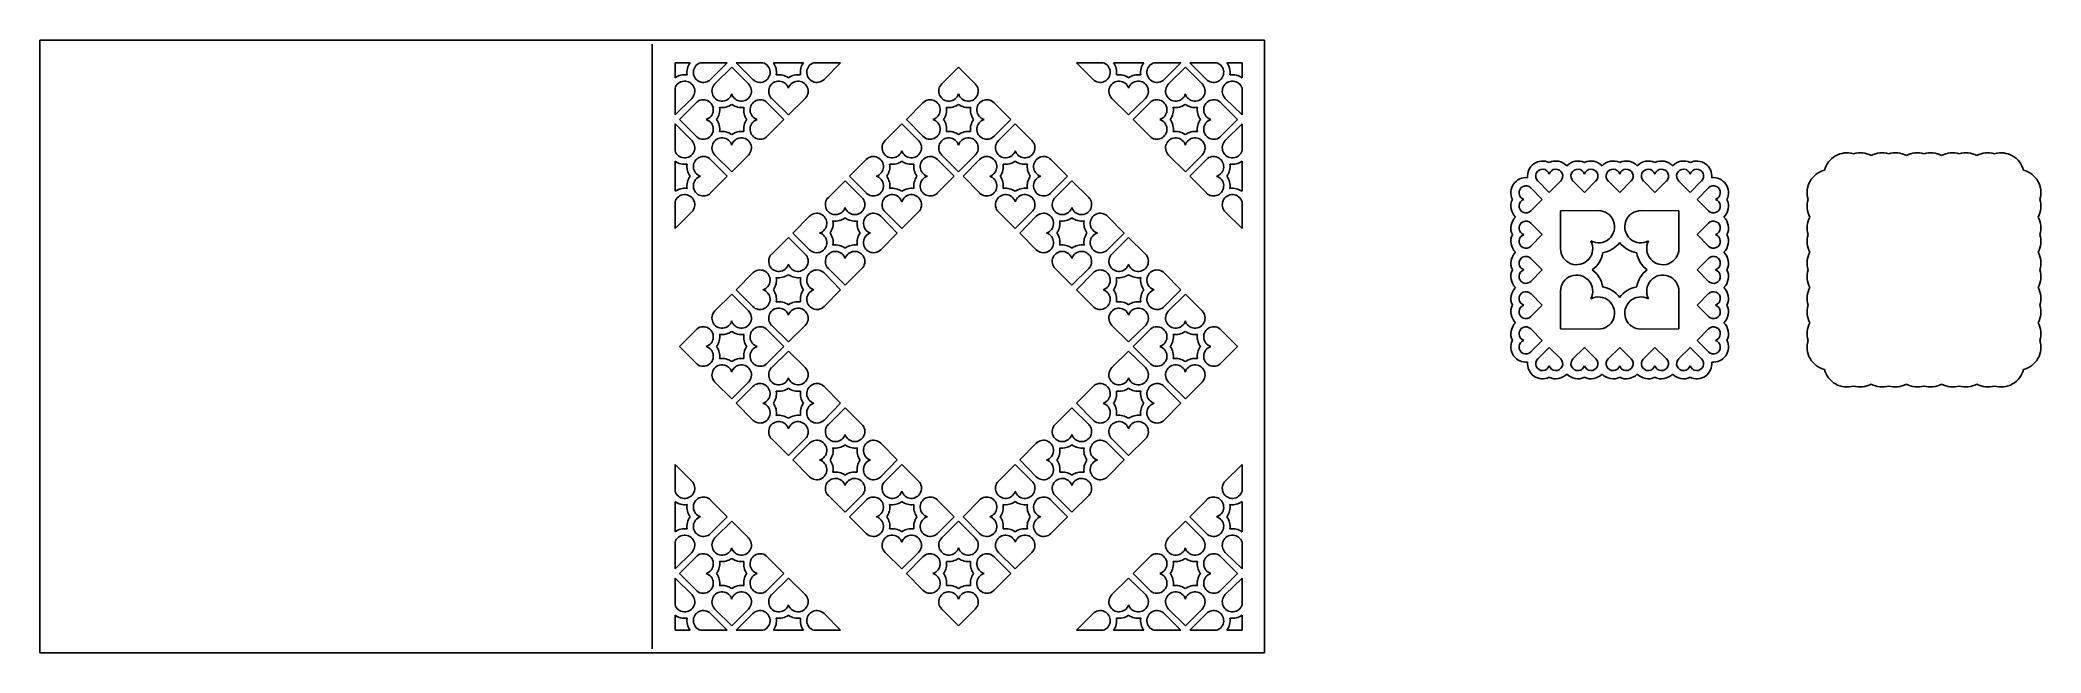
# Model space of a CAD drawing. Extents: x -224 to 242, y -92 to 50.
import ezdxf

# ---------------------------------------------------------------- set-up
doc = ezdxf.new("R2010")
doc.units = 0
doc.layers.get('0').update_dxf_attribs({"linetype": 'CONTINUOUS'})

msp = doc.modelspace()

# ---------------------------------------------------------------- linework, layer by layer
for p, q in [((-223.82, 50.25), (-223.82, -92.34)), ((-223.82, 50.25), (-81.23, 50.25)), ((-81.23, 50.25), (61.36, 50.25)), ((-81.23, -91.39), (-81.23, 49.3)), ((61.36, 50.25), (61.36, -92.34)), ((-75.95, 44.97), (-72.44, 44.97)), ((-75.95, 41.47), (-75.95, 44.97)), ((-70, 44.97), (-63.8, 44.97)), ((-63.8, 44.97), (-67.66, 41.08)), ((-62.75, 43.92), (-66.64, 40.06)), ((-62.75, 43.92), (-58.85, 40.06)), ((-61.69, 44.97), (-57.83, 41.08)), ((-61.69, 44.97), (-55.49, 44.97)), ((-53.05, 44.97), (-46.04, 44.97)), ((-43.6, 44.97), (-37.39, 44.97)), ((-37.39, 44.97), (-41.25, 41.08)), ((-9.93, 43.92), (-13.83, 40.06)), ((-9.93, 43.92), (-6.03, 40.06)), ((17.53, 44.97), (21.39, 41.08)), ((17.53, 44.97), (23.73, 44.97)), ((26.17, 44.97), (33.19, 44.97)), ((35.63, 44.97), (41.83, 44.97)), ((41.83, 44.97), (37.97, 41.08)), ((42.89, 43.92), (38.99, 40.06)), ((42.89, 43.92), (46.78, 40.06)), ((43.94, 44.97), (47.8, 41.08)), ((43.94, 44.97), (50.14, 44.97)), ((52.58, 44.97), (56.09, 44.97)), ((56.09, 44.97), (56.09, 41.47)), ((-75.95, 32.82), (-75.95, 39.03)), ((56.09, 39.03), (56.09, 32.82)), ((-75.95, 32.82), (-72.05, 36.68)), ((-74.9, 31.77), (-71.04, 35.67)), ((-50.59, 31.77), (-54.46, 35.67)), ((-49.54, 32.82), (-53.44, 36.68)), ((-49.54, 32.82), (-45.64, 36.68)), ((-22.08, 31.77), (-18.22, 35.67)), ((2.22, 31.77), (-1.64, 35.67)), ((29.68, 32.82), (25.78, 36.68)), ((29.68, 32.82), (33.58, 36.68)), ((30.73, 31.77), (34.6, 35.67)), ((55.04, 31.77), (51.17, 35.67)), ((56.09, 32.82), (52.19, 36.68)), ((-75.95, 30.72), (-72.05, 26.86)), ((-75.95, 24.51), (-75.95, 30.72)), ((-74.9, 31.77), (-71.04, 27.87)), ((-50.59, 31.77), (-54.46, 27.87)), ((-23.13, 30.72), (-27.03, 26.86)), ((-23.13, 30.72), (-19.24, 26.86)), ((-22.08, 31.77), (-18.22, 27.87)), ((2.22, 31.77), (-1.64, 27.87)), ((3.27, 30.72), (-0.62, 26.86)), ((3.27, 30.72), (7.17, 26.86)), ((30.73, 31.77), (34.6, 27.87)), ((55.04, 31.77), (51.17, 27.87)), ((56.09, 30.72), (52.19, 26.86)), ((56.09, 30.72), (56.09, 24.51)), ((-62.75, 19.62), (-66.64, 23.48)), ((-62.75, 19.62), (-58.85, 23.48)), ((-9.93, 19.62), (-13.83, 23.48)), ((-9.93, 19.62), (-6.03, 23.48)), ((42.89, 19.62), (38.99, 23.48)), ((42.89, 19.62), (46.78, 23.48)), ((-75.95, 15.06), (-75.95, 22.07)), ((-63.8, 18.57), (-67.66, 22.46)), ((-35.29, 18.57), (-31.42, 22.46)), ((-10.98, 18.57), (-14.85, 22.46)), ((-8.88, 18.57), (-5.02, 22.46)), ((15.43, 18.57), (11.56, 22.46)), ((43.94, 18.57), (47.8, 22.46)), ((56.09, 22.07), (56.09, 15.06)), ((-67.66, 14.67), (-63.8, 18.57)), ((-36.34, 17.51), (-40.24, 13.65)), ((-36.34, 17.51), (-32.44, 13.65)), ((-35.29, 18.57), (-31.42, 14.67)), ((-10.98, 18.57), (-14.85, 14.67)), ((-8.88, 18.57), (-5.02, 14.67)), ((15.43, 18.57), (11.56, 14.67)), ((16.48, 17.51), (12.58, 13.65)), ((16.48, 17.51), (20.38, 13.65)), ((43.94, 18.57), (47.8, 14.67)), ((126, 13.18), (123.35, 15.86)), ((127.62, 14.81), (124.95, 17.46)), ((127.62, 14.81), (130.3, 17.46)), ((135.83, 14.81), (133.15, 17.46)), ((135.83, 14.81), (138.5, 17.46)), ((144.03, 14.81), (141.36, 17.46)), ((144.03, 14.81), (146.71, 17.46)), ((152.24, 14.81), (149.56, 17.46)), ((152.24, 14.81), (154.91, 17.46)), ((160.44, 14.81), (157.76, 17.46)), ((160.44, 14.81), (163.11, 17.46)), ((162.07, 13.18), (164.72, 15.86)), ((-75.95, 6.41), (-75.95, 12.62)), ((-75.95, 6.41), (-72.05, 10.28)), ((-23.13, 6.41), (-27.03, 10.28)), ((-23.13, 6.41), (-19.24, 10.28)), ((3.27, 6.41), (-0.62, 10.28)), ((3.27, 6.41), (7.17, 10.28)), ((56.09, 6.41), (52.19, 10.28)), ((56.09, 12.62), (56.09, 6.41)), ((126, 13.18), (123.35, 10.51)), ((130.28, 10.53), (130.24, 1.74)), ((130.28, 10.53), (139.06, 10.57)), ((157.78, 10.53), (149, 10.57)), ((157.78, 10.53), (157.82, 1.74)), ((162.07, 13.18), (164.72, 10.51)), ((-48.49, 5.36), (-44.63, 9.26)), ((-48.49, 5.36), (-44.63, 1.46)), ((-24.19, 5.36), (-28.05, 9.26)), ((-24.19, 5.36), (-28.05, 1.46)), ((4.33, 5.36), (8.19, 9.26)), ((4.33, 5.36), (8.19, 1.46)), ((28.63, 5.36), (24.77, 9.26)), ((28.63, 5.36), (24.77, 1.46)), ((126, 4.98), (123.35, 7.66)), ((126, 4.98), (123.35, 2.31)), ((162.07, 4.98), (164.72, 7.66)), ((162.07, 4.98), (164.72, 2.31)), ((-49.54, 4.31), (-53.44, 0.45)), ((-49.54, 4.31), (-45.64, 0.45)), ((29.68, 4.31), (25.78, 0.45)), ((29.68, 4.31), (33.58, 0.45)), ((-61.69, -7.84), (-57.83, -3.94)), ((-37.39, -7.84), (-41.25, -3.94)), ((-36.34, -6.79), (-40.24, -2.93)), ((-36.34, -6.79), (-32.44, -2.93)), ((16.48, -6.79), (12.58, -2.93)), ((16.48, -6.79), (20.38, -2.93)), ((17.53, -7.84), (21.39, -3.94)), ((41.83, -7.84), (37.97, -3.94)), ((126, -3.22), (123.35, -0.55)), ((126, -3.22), (123.35, -5.9)), ((162.07, -3.22), (164.72, -0.55)), ((162.07, -3.22), (164.72, -5.9)), ((-62.75, -8.89), (-66.64, -12.76)), ((-62.75, -8.89), (-58.85, -12.76)), ((-61.69, -7.84), (-57.83, -11.74)), ((-37.39, -7.84), (-41.25, -11.74)), ((17.53, -7.84), (21.39, -11.74)), ((41.83, -7.84), (37.97, -11.74)), ((42.89, -8.89), (38.99, -12.76)), ((42.89, -8.89), (46.78, -12.76)), ((126, -11.43), (123.35, -8.75)), ((130.28, -16.97), (130.24, -8.19)), ((157.78, -16.97), (157.82, -8.19)), ((162.07, -11.43), (164.72, -8.75)), ((126, -11.43), (123.35, -14.1)), ((162.07, -11.43), (164.72, -14.1)), ((-74.9, -21.05), (-71.04, -17.15)), ((-50.59, -21.05), (-54.46, -17.15)), ((-49.54, -19.99), (-53.44, -16.13)), ((-49.54, -19.99), (-45.64, -16.13)), ((29.68, -19.99), (25.78, -16.13)), ((29.68, -19.99), (33.58, -16.13)), ((30.73, -21.05), (34.6, -17.15)), ((55.04, -21.05), (51.17, -17.15)), ((126, -19.63), (123.35, -16.96)), ((130.28, -16.97), (139.06, -17.01)), ((157.78, -16.97), (149, -17.01)), ((162.07, -19.63), (164.72, -16.96)), ((-74.9, -21.05), (-71.04, -24.94)), ((-50.59, -21.05), (-54.46, -24.94)), ((-49.54, -22.1), (-53.44, -25.96)), ((-49.54, -22.1), (-45.64, -25.96)), ((29.68, -22.1), (25.78, -25.96)), ((29.68, -22.1), (33.58, -25.96)), ((30.73, -21.05), (34.6, -24.94)), ((55.04, -21.05), (51.17, -24.94)), ((126, -19.63), (123.35, -22.31)), ((127.62, -21.26), (124.95, -23.91)), ((127.62, -21.26), (130.3, -23.91)), ((135.83, -21.26), (133.15, -23.91)), ((135.83, -21.26), (138.5, -23.91)), ((144.03, -21.26), (141.36, -23.91)), ((144.03, -21.26), (146.71, -23.91)), ((152.24, -21.26), (149.56, -23.91)), ((152.24, -21.26), (154.91, -23.91)), ((160.44, -21.26), (157.76, -23.91)), ((160.44, -21.26), (163.11, -23.91)), ((162.07, -19.63), (164.72, -22.31)), ((-62.75, -33.2), (-66.64, -29.33)), ((-62.75, -33.2), (-58.85, -29.33)), ((-61.69, -34.25), (-57.83, -30.35)), ((-37.39, -34.25), (-41.25, -30.35)), ((17.53, -34.25), (21.39, -30.35)), ((41.83, -34.25), (37.97, -30.35)), ((42.89, -33.2), (38.99, -29.33)), ((42.89, -33.2), (46.78, -29.33)), ((-61.69, -34.25), (-57.83, -38.15)), ((-37.39, -34.25), (-41.25, -38.15)), ((-36.34, -35.3), (-40.24, -39.16)), ((-36.34, -35.3), (-32.44, -39.16)), ((16.48, -35.3), (12.58, -39.16)), ((16.48, -35.3), (20.38, -39.16)), ((17.53, -34.25), (21.39, -38.15)), ((41.83, -34.25), (37.97, -38.15)), ((-49.54, -46.4), (-53.44, -42.54)), ((-49.54, -46.4), (-45.64, -42.54)), ((-48.49, -47.45), (-44.63, -43.55)), ((-24.19, -47.45), (-28.05, -43.55)), ((4.33, -47.45), (8.19, -43.55)), ((28.63, -47.45), (24.77, -43.55)), ((29.68, -46.4), (25.78, -42.54)), ((29.68, -46.4), (33.58, -42.54)), ((-75.95, -48.51), (-72.05, -52.37)), ((-75.95, -54.71), (-75.95, -48.51)), ((-48.49, -47.45), (-44.63, -51.35)), ((-24.19, -47.45), (-28.05, -51.35)), ((-23.13, -48.51), (-27.03, -52.37)), ((-23.13, -48.51), (-19.24, -52.37)), ((3.27, -48.51), (-0.62, -52.37)), ((3.27, -48.51), (7.17, -52.37)), ((4.33, -47.45), (8.19, -51.35)), ((28.63, -47.45), (24.77, -51.35)), ((56.09, -48.51), (52.19, -52.37)), ((56.09, -48.51), (56.09, -54.71)), ((-36.34, -59.6), (-40.24, -55.74)), ((-36.34, -59.6), (-32.44, -55.74)), ((16.48, -59.6), (12.58, -55.74)), ((16.48, -59.6), (20.38, -55.74)), ((-75.95, -57.15), (-75.95, -64.16)), ((-63.8, -60.66), (-67.66, -56.76)), ((-35.29, -60.66), (-31.42, -56.76)), ((-10.98, -60.66), (-14.85, -56.76)), ((-8.88, -60.66), (-5.02, -56.76)), ((15.43, -60.66), (11.56, -56.76)), ((43.94, -60.66), (47.8, -56.76)), ((56.09, -57.15), (56.09, -64.16)), ((-63.8, -60.66), (-67.66, -64.56)), ((-62.75, -61.71), (-66.64, -65.57)), ((-62.75, -61.71), (-58.85, -65.57)), ((-35.29, -60.66), (-31.42, -64.56)), ((-10.98, -60.66), (-14.85, -64.56)), ((-9.93, -61.71), (-13.83, -65.57)), ((-9.93, -61.71), (-6.03, -65.57)), ((-8.88, -60.66), (-5.02, -64.56)), ((15.43, -60.66), (11.56, -64.56)), ((42.89, -61.71), (38.99, -65.57)), ((42.89, -61.71), (46.78, -65.57)), ((43.94, -60.66), (47.8, -64.56)), ((-75.95, -72.81), (-75.95, -66.6)), ((-75.95, -72.81), (-72.05, -68.95)), ((-23.13, -72.81), (-27.03, -68.95)), ((-23.13, -72.81), (-19.24, -68.95)), ((3.27, -72.81), (-0.62, -68.95)), ((3.27, -72.81), (7.17, -68.95)), ((56.09, -72.81), (52.19, -68.95)), ((56.09, -66.6), (56.09, -72.81)), ((-74.9, -73.86), (-71.04, -69.96)), ((-74.9, -73.86), (-71.04, -77.76)), ((-50.59, -73.86), (-54.46, -69.96)), ((-50.59, -73.86), (-54.46, -77.76)), ((-22.08, -73.86), (-18.22, -69.96)), ((-22.08, -73.86), (-18.22, -77.76)), ((2.22, -73.86), (-1.64, -69.96)), ((2.22, -73.86), (-1.64, -77.76)), ((30.73, -73.86), (34.6, -69.96)), ((30.73, -73.86), (34.6, -77.76)), ((55.04, -73.86), (51.17, -69.96)), ((55.04, -73.86), (51.17, -77.76)), ((-75.95, -74.91), (-72.05, -78.78)), ((-75.95, -81.12), (-75.95, -74.91)), ((-49.54, -74.91), (-53.44, -78.78)), ((-49.54, -74.91), (-45.64, -78.78)), ((29.68, -74.91), (25.78, -78.78)), ((29.68, -74.91), (33.58, -78.78)), ((56.09, -74.91), (52.19, -78.78)), ((56.09, -74.91), (56.09, -81.12)), ((-75.95, -87.06), (-75.95, -83.56)), ((-63.8, -87.06), (-67.66, -83.17)), ((-62.75, -86.01), (-66.64, -82.15)), ((-62.75, -86.01), (-58.85, -82.15)), ((-61.69, -87.06), (-57.83, -83.17)), ((-37.39, -87.06), (-41.25, -83.17)), ((-9.93, -86.01), (-13.83, -82.15)), ((-9.93, -86.01), (-6.03, -82.15)), ((17.53, -87.06), (21.39, -83.17)), ((41.83, -87.06), (37.97, -83.17)), ((42.89, -86.01), (38.99, -82.15)), ((42.89, -86.01), (46.78, -82.15)), ((43.94, -87.06), (47.8, -83.17)), ((56.09, -83.56), (56.09, -87.06)), ((-72.44, -87.06), (-75.95, -87.06)), ((-63.8, -87.06), (-70, -87.06)), ((-55.49, -87.06), (-61.69, -87.06)), ((-46.04, -87.06), (-53.05, -87.06)), ((-37.39, -87.06), (-43.6, -87.06)), ((23.73, -87.06), (17.53, -87.06)), ((26.17, -87.06), (33.19, -87.06)), ((41.83, -87.06), (35.63, -87.06)), ((50.14, -87.06), (43.94, -87.06)), ((56.09, -87.06), (52.58, -87.06)), ((-223.82, -92.34), (-81.23, -92.34)), ((61.36, -92.34), (-81.23, -92.34))]:
    msp.add_line(p, q)
for centre, radius, start, end in [((-73.7, 38.35), 3.84, 81.3492, 125.8008), ((-69.33, 42.73), 3.84, 144.1992, 188.6508), ((-69.33, 42.73), 2.35, 106.7351, 315.2655), ((-56.16, 42.73), 2.35, 224.7345, 73.2649), ((-56.16, 42.73), 3.84, 351.3492, 35.8008), ((-51.79, 38.35), 3.84, 54.1992, 98.6508), ((-47.29, 38.35), 3.84, 81.3492, 125.8008), ((-42.92, 42.73), 3.84, 144.1992, 188.6508), ((-42.92, 42.73), 2.35, 106.7351, 315.2655), ((23.06, 42.73), 2.35, 224.7345, 73.2649), ((23.06, 42.73), 3.84, 351.3492, 35.8008), ((27.43, 38.35), 3.84, 54.1992, 98.6508), ((31.93, 38.35), 3.84, 81.3492, 125.8008), ((36.3, 42.73), 3.84, 144.1992, 188.6508), ((36.3, 42.73), 2.35, 106.7351, 315.2655), ((49.47, 42.73), 2.35, 224.7345, 73.2649), ((49.47, 42.73), 3.84, 351.3492, 35.8008), ((53.84, 38.35), 3.84, 54.1992, 98.6508), ((-73.7, 38.35), 2.35, 314.7345, 163.2649), ((-64.99, 38.39), 2.35, 134.7345, 343.2649), ((-60.5, 38.39), 2.35, 196.7351, 45.2655), ((-51.79, 38.35), 2.35, 16.7351, 225.2655), ((-47.29, 38.35), 2.35, 314.7345, 163.2649), ((-12.18, 38.39), 2.35, 134.7345, 343.2649), ((-7.68, 38.39), 2.35, 196.7351, 45.2655), ((27.43, 38.35), 2.35, 16.7351, 225.2655), ((31.93, 38.35), 2.35, 314.7345, 163.2649), ((40.64, 38.39), 2.35, 134.7345, 343.2649), ((45.13, 38.39), 2.35, 196.7351, 45.2655), ((53.84, 38.35), 2.35, 16.7351, 225.2655), ((-69.37, 34.02), 2.35, 286.7351, 135.2655), ((-69.37, 34.02), 3.84, 324.1992, 8.6508), ((-64.99, 38.39), 3.84, 261.3492, 305.8008), ((-60.5, 38.39), 3.84, 234.1992, 278.6508), ((-56.12, 34.02), 3.84, 171.3492, 215.8008), ((-56.12, 34.02), 2.35, 44.7345, 253.2649), ((-16.55, 34.02), 2.35, 286.7351, 135.2655), ((-16.55, 34.02), 3.84, 324.1992, 8.6508), ((-12.18, 38.39), 3.84, 261.3492, 305.8008), ((-7.68, 38.39), 3.84, 234.1992, 278.6508), ((-3.31, 34.02), 3.84, 171.3492, 215.8008), ((-3.31, 34.02), 2.35, 44.7345, 253.2649), ((36.26, 34.02), 2.35, 286.7351, 135.2655), ((36.26, 34.02), 3.84, 324.1992, 8.6508), ((40.64, 38.39), 3.84, 261.3492, 305.8008), ((45.13, 38.39), 3.84, 234.1992, 278.6508), ((49.51, 34.02), 3.84, 171.3492, 215.8008), ((49.51, 34.02), 2.35, 44.7345, 253.2649), ((-69.37, 29.52), 2.35, 224.7345, 73.2649), ((-69.37, 29.52), 3.84, 351.3492, 35.8008), ((-64.99, 25.15), 3.84, 54.1992, 98.6508), ((-60.5, 25.15), 3.84, 81.3492, 125.8008), ((-56.12, 29.52), 3.84, 144.1992, 188.6508), ((-56.12, 29.52), 2.35, 106.7351, 315.2655), ((-16.55, 29.52), 2.35, 224.7345, 73.2649), ((-16.55, 29.52), 3.84, 351.3492, 35.8008), ((-12.18, 25.15), 3.84, 54.1992, 98.6508), ((-7.68, 25.15), 3.84, 81.3492, 125.8008), ((-3.31, 29.52), 3.84, 144.1992, 188.6508), ((-3.31, 29.52), 2.35, 106.7351, 315.2655), ((36.26, 29.52), 2.35, 224.7345, 73.2649), ((36.26, 29.52), 3.84, 351.3492, 35.8008), ((40.64, 25.15), 3.84, 54.1992, 98.6508), ((45.13, 25.15), 3.84, 81.3492, 125.8008), ((49.51, 29.52), 3.84, 144.1992, 188.6508), ((49.51, 29.52), 2.35, 106.7351, 315.2655), ((-73.7, 25.19), 2.35, 196.7351, 45.2655), ((-64.99, 25.15), 2.35, 16.7351, 225.2655), ((-60.5, 25.15), 2.35, 314.7345, 163.2649), ((-25.38, 25.19), 2.35, 134.7345, 343.2649), ((-20.89, 25.19), 2.35, 196.7351, 45.2655), ((-12.18, 25.15), 2.35, 16.7351, 225.2655), ((-7.68, 25.15), 2.35, 314.7345, 163.2649), ((1.03, 25.19), 2.35, 134.7345, 343.2649), ((5.52, 25.19), 2.35, 196.7351, 45.2655), ((40.64, 25.15), 2.35, 16.7351, 225.2655), ((45.13, 25.15), 2.35, 314.7345, 163.2649), ((53.84, 25.19), 2.35, 134.7345, 343.2649), ((196.95, 18.6), 5.41, 73.4507, 165.4435), ((200.03, 18.6), 5.41, 61.7657, 106.5493), ((205.15, 18.6), 5.41, 73.4507, 118.2343), ((208.23, 18.6), 5.41, 61.7657, 106.5493), ((213.35, 18.6), 5.41, 73.4507, 118.2343), ((216.44, 18.6), 5.41, 61.7657, 106.5493), ((221.56, 18.6), 5.41, 73.4507, 118.2343), ((224.64, 18.6), 5.41, 61.7657, 106.5493), ((229.76, 18.6), 5.41, 73.4507, 118.2343), ((232.85, 18.6), 5.41, 14.5565, 106.5493), ((-73.7, 25.19), 3.84, 234.1992, 278.6508), ((-69.33, 20.81), 3.84, 171.3492, 215.8008), ((-69.33, 20.81), 2.35, 44.7345, 253.2649), ((-29.76, 20.81), 2.35, 286.7351, 135.2655), ((-29.76, 20.81), 3.84, 324.1992, 8.6508), ((-25.38, 25.19), 3.84, 261.3492, 305.8008), ((-20.89, 25.19), 3.84, 234.1992, 278.6508), ((-16.51, 20.81), 3.84, 171.3492, 215.8008), ((-16.51, 20.81), 2.35, 44.7345, 253.2649), ((-3.35, 20.81), 2.35, 286.7351, 135.2655), ((-3.35, 20.81), 3.84, 324.1992, 8.6508), ((1.03, 25.19), 3.84, 261.3492, 305.8008), ((5.52, 25.19), 3.84, 234.1992, 278.6508), ((9.9, 20.81), 3.84, 171.3492, 215.8008), ((9.9, 20.81), 2.35, 44.7345, 253.2649), ((49.47, 20.81), 2.35, 286.7351, 135.2655), ((49.47, 20.81), 3.84, 324.1992, 8.6508), ((53.84, 25.19), 3.84, 261.3492, 305.8008), ((126.08, 18.6), 3.51, 63.9547, 186.3577), ((126.08, 18.6), 1.61, 16.7351, 225.2655), ((129.16, 18.6), 3.51, 43.1764, 116.0453), ((129.16, 18.6), 1.61, 314.7345, 163.2649), ((134.29, 18.6), 3.51, 63.9547, 136.8236), ((134.29, 18.6), 1.61, 16.7351, 225.2655), ((137.37, 18.6), 3.51, 43.1764, 116.0453), ((137.37, 18.6), 1.61, 314.7345, 163.2649), ((142.49, 18.6), 3.51, 63.9547, 136.8236), ((142.49, 18.6), 1.61, 16.7351, 225.2655), ((145.57, 18.6), 3.51, 43.1764, 116.0453), ((145.57, 18.6), 1.61, 314.7345, 163.2649), ((150.69, 18.6), 3.51, 63.9547, 136.8236), ((150.69, 18.6), 1.61, 16.7351, 225.2655), ((153.78, 18.6), 3.51, 43.1764, 116.0453), ((153.78, 18.6), 1.61, 314.7345, 163.2649), ((158.9, 18.6), 3.51, 63.9547, 136.8236), ((158.9, 18.6), 1.61, 16.7351, 225.2655), ((161.98, 18.6), 3.51, 353.6423, 116.0453), ((161.98, 18.6), 1.61, 314.7345, 163.2649), ((193.07, 14.73), 5.41, 104.5565, 196.5493), ((236.72, 14.73), 5.41, 343.4507, 75.4435), ((-73.7, 11.94), 3.84, 81.3492, 125.8008), ((-73.7, 11.94), 2.35, 314.7345, 163.2649), ((-69.33, 16.32), 3.84, 144.1992, 188.6508), ((-69.33, 16.32), 2.35, 106.7351, 315.2655), ((-29.76, 16.32), 2.35, 224.7345, 73.2649), ((-25.38, 11.94), 2.35, 16.7351, 225.2655), ((-29.76, 16.32), 3.84, 351.3492, 35.8008), ((-25.38, 11.94), 3.84, 54.1992, 98.6508), ((-20.89, 11.94), 3.84, 81.3492, 125.8008), ((-20.89, 11.94), 2.35, 314.7345, 163.2649), ((-16.51, 16.32), 3.84, 144.1992, 188.6508), ((-16.51, 16.32), 2.35, 106.7351, 315.2655), ((-3.35, 16.32), 2.35, 224.7345, 73.2649), ((1.03, 11.94), 2.35, 16.7351, 225.2655), ((-3.35, 16.32), 3.84, 351.3492, 35.8008), ((1.03, 11.94), 3.84, 54.1992, 98.6508), ((5.52, 11.94), 3.84, 81.3492, 125.8008), ((5.52, 11.94), 2.35, 314.7345, 163.2649), ((9.9, 16.32), 3.84, 144.1992, 188.6508), ((9.9, 16.32), 2.35, 106.7351, 315.2655), ((49.47, 16.32), 2.35, 224.7345, 73.2649), ((53.84, 11.94), 2.35, 16.7351, 225.2655), ((49.47, 16.32), 3.84, 351.3492, 35.8008), ((53.84, 11.94), 3.84, 54.1992, 98.6508), ((122.2, 14.73), 3.51, 83.6423, 206.0453), ((122.2, 14.73), 1.61, 44.7345, 253.2649), ((165.86, 14.73), 1.61, 286.7351, 135.2655), ((165.86, 14.73), 3.51, 333.9547, 96.3577), ((-42.96, 7.61), 2.35, 286.7351, 135.2655), ((-38.59, 11.98), 2.35, 134.7345, 343.2649), ((-34.09, 11.98), 2.35, 196.7351, 45.2655), ((-29.72, 7.61), 2.35, 44.7345, 253.2649), ((9.85, 7.61), 2.35, 286.7351, 135.2655), ((14.23, 11.98), 2.35, 134.7345, 343.2649), ((18.72, 11.98), 2.35, 196.7351, 45.2655), ((23.1, 7.61), 2.35, 44.7345, 253.2649), ((122.2, 11.64), 3.51, 153.9547, 226.8236), ((122.2, 11.64), 1.61, 106.7351, 315.2655), ((139.08, 6.81), 3.75, 241.7351, 90.2655), ((148.98, 6.81), 3.75, 89.7345, 298.2649), ((165.86, 11.64), 1.61, 224.7345, 73.2649), ((165.86, 11.64), 3.51, 313.1764, 26.0453), ((193.07, 11.64), 5.41, 163.4507, 208.2343), ((236.72, 11.64), 5.41, 331.7657, 16.5493), ((-42.96, 3.12), 2.35, 224.7345, 73.2649), ((-42.96, 7.61), 3.84, 324.1992, 8.6508), ((-42.96, 3.12), 3.84, 351.3492, 35.8008), ((-38.59, 11.98), 3.84, 261.3492, 305.8008), ((-34.09, 11.98), 3.84, 234.1992, 278.6508), ((-29.72, 7.61), 3.84, 171.3492, 215.8008), ((-29.72, 3.12), 3.84, 144.1992, 188.6508), ((-29.72, 3.12), 2.35, 106.7351, 315.2655), ((9.85, 3.12), 2.35, 224.7345, 73.2649), ((9.85, 7.61), 3.84, 324.1992, 8.6508), ((9.85, 3.12), 3.84, 351.3492, 35.8008), ((14.23, 11.98), 3.84, 261.3492, 305.8008), ((18.72, 11.98), 3.84, 234.1992, 278.6508), ((23.1, 7.61), 3.84, 171.3492, 215.8008), ((23.1, 3.12), 3.84, 144.1992, 188.6508), ((23.1, 3.12), 2.35, 106.7351, 315.2655), ((122.2, 6.52), 3.51, 133.1764, 206.0453), ((122.2, 3.44), 3.51, 153.9547, 226.8236), ((122.2, 6.52), 1.61, 44.7345, 253.2649), ((122.2, 3.44), 1.61, 106.7351, 315.2655), ((165.86, 6.52), 1.61, 286.7351, 135.2655), ((165.86, 3.44), 1.61, 224.7345, 73.2649), ((165.86, 6.52), 3.51, 333.9547, 46.8236), ((165.86, 3.44), 3.51, 313.1764, 26.0453), ((193.07, 6.52), 5.41, 151.7657, 196.5493), ((193.07, 3.44), 5.41, 163.4507, 208.2343), ((236.72, 6.52), 5.41, 343.4507, 28.2343), ((236.72, 3.44), 5.41, 331.7657, 16.5493), ((-51.79, -1.22), 2.35, 134.7345, 343.2649), ((-47.29, -1.22), 2.35, 196.7351, 45.2655), ((-38.59, -1.26), 2.35, 16.7351, 225.2655), ((-38.59, -1.26), 3.84, 54.1992, 98.6508), ((-34.09, -1.26), 3.84, 81.3492, 125.8008), ((-34.09, -1.26), 2.35, 314.7345, 163.2649), ((14.23, -1.26), 2.35, 16.7351, 225.2655), ((14.23, -1.26), 3.84, 54.1992, 98.6508), ((18.72, -1.26), 3.84, 81.3492, 125.8008), ((18.72, -1.26), 2.35, 314.7345, 163.2649), ((27.43, -1.22), 2.35, 134.7345, 343.2649), ((31.93, -1.22), 2.35, 196.7351, 45.2655), ((122.2, -1.68), 3.51, 133.1764, 206.0453), ((134, 1.73), 3.75, 179.7345, 28.2649), ((134, 1.73), 6.15, 306.3492, 350.8008), ((139.08, 6.81), 6.15, 279.1992, 323.6508), ((148.98, 6.81), 6.15, 216.3492, 260.8008), ((154.07, 1.73), 6.15, 189.1992, 233.6508), ((154.07, 1.73), 3.75, 151.7351, 0.2655), ((165.86, -1.68), 3.51, 333.9547, 46.8236), ((193.07, -1.68), 5.41, 151.7657, 196.5493), ((236.72, -1.68), 5.41, 343.4507, 28.2343), ((-56.16, -5.59), 2.35, 286.7351, 135.2655), ((-51.79, -1.22), 3.84, 261.3492, 305.8008), ((-47.29, -1.22), 3.84, 234.1992, 278.6508), ((-42.92, -5.59), 2.35, 44.7345, 253.2649), ((23.06, -5.59), 2.35, 286.7351, 135.2655), ((27.43, -1.22), 3.84, 261.3492, 305.8008), ((31.93, -1.22), 3.84, 234.1992, 278.6508), ((36.3, -5.59), 2.35, 44.7345, 253.2649), ((122.2, -4.76), 3.51, 153.9547, 226.8236), ((122.2, -1.68), 1.61, 44.7345, 253.2649), ((122.2, -4.76), 1.61, 106.7351, 315.2655), ((134, -8.17), 3.75, 331.7351, 180.2655), ((134, -8.17), 6.15, 9.1992, 53.6508), ((154.07, -8.17), 6.15, 126.3492, 170.8008), ((154.07, -8.17), 3.75, 359.7345, 208.2649), ((165.86, -1.68), 1.61, 286.7351, 135.2655), ((165.86, -4.76), 1.61, 224.7345, 73.2649), ((165.86, -4.76), 3.51, 313.1764, 26.0453), ((193.07, -4.76), 5.41, 163.4507, 208.2343), ((236.72, -4.76), 5.41, 331.7657, 16.5493), ((-56.16, -10.09), 2.35, 224.7345, 73.2649), ((-56.16, -5.59), 3.84, 324.1992, 8.6508), ((-56.16, -10.09), 3.84, 351.3492, 35.8008), ((-42.92, -5.59), 3.84, 171.3492, 215.8008), ((-42.92, -10.09), 3.84, 144.1992, 188.6508), ((-42.92, -10.09), 2.35, 106.7351, 315.2655), ((23.06, -10.09), 2.35, 224.7345, 73.2649), ((23.06, -5.59), 3.84, 324.1992, 8.6508), ((23.06, -10.09), 3.84, 351.3492, 35.8008), ((36.3, -5.59), 3.84, 171.3492, 215.8008), ((36.3, -10.09), 3.84, 144.1992, 188.6508), ((36.3, -10.09), 2.35, 106.7351, 315.2655), ((122.2, -9.89), 3.51, 133.1764, 206.0453), ((122.2, -9.89), 1.61, 44.7345, 253.2649), ((139.08, -13.26), 6.15, 36.3492, 80.8008), ((148.98, -13.26), 6.15, 99.1992, 143.6508), ((165.86, -9.89), 1.61, 286.7351, 135.2655), ((165.86, -9.89), 3.51, 333.9547, 46.8236), ((193.07, -9.89), 5.41, 151.7657, 196.5493), ((236.72, -9.89), 5.41, 343.4507, 28.2343), ((-64.99, -14.42), 2.35, 134.7345, 343.2649), ((-60.5, -14.42), 2.35, 196.7351, 45.2655), ((-51.79, -14.46), 2.35, 16.7351, 225.2655), ((-51.79, -14.46), 3.84, 54.1992, 98.6508), ((-47.29, -14.46), 3.84, 81.3492, 125.8008), ((-47.29, -14.46), 2.35, 314.7345, 163.2649), ((27.43, -14.46), 2.35, 16.7351, 225.2655), ((27.43, -14.46), 3.84, 54.1992, 98.6508), ((31.93, -14.46), 3.84, 81.3492, 125.8008), ((31.93, -14.46), 2.35, 314.7345, 163.2649), ((40.64, -14.42), 2.35, 134.7345, 343.2649), ((45.13, -14.42), 2.35, 196.7351, 45.2655), ((122.2, -12.97), 3.51, 153.9547, 226.8236), ((122.2, -12.97), 1.61, 106.7351, 315.2655), ((139.08, -13.26), 3.75, 269.7345, 118.2649), ((148.98, -13.26), 3.75, 61.7351, 270.2655), ((165.86, -12.97), 1.61, 224.7345, 73.2649), ((165.86, -12.97), 3.51, 313.1764, 26.0453), ((193.07, -12.97), 5.41, 163.4507, 208.2343), ((236.72, -12.97), 5.41, 331.7657, 16.5493), ((-69.37, -18.8), 2.35, 286.7351, 135.2655), ((-69.37, -18.8), 3.84, 324.1992, 8.6508), ((-64.99, -14.42), 3.84, 261.3492, 305.8008), ((-60.5, -14.42), 3.84, 234.1992, 278.6508), ((-56.12, -18.8), 3.84, 171.3492, 215.8008), ((-56.12, -18.8), 2.35, 44.7345, 253.2649), ((36.26, -18.8), 2.35, 286.7351, 135.2655), ((36.26, -18.8), 3.84, 324.1992, 8.6508), ((40.64, -14.42), 3.84, 261.3492, 305.8008), ((45.13, -14.42), 3.84, 234.1992, 278.6508), ((49.51, -18.8), 3.84, 171.3492, 215.8008), ((49.51, -18.8), 2.35, 44.7345, 253.2649), ((122.2, -18.09), 3.51, 133.1764, 206.0453), ((122.2, -18.09), 1.61, 44.7345, 253.2649), ((165.86, -18.09), 1.61, 286.7351, 135.2655), ((165.86, -18.09), 3.51, 333.9547, 46.8236), ((193.07, -18.09), 5.41, 151.7657, 196.5493), ((236.72, -18.09), 5.41, 343.4507, 28.2343), ((-69.37, -23.29), 2.35, 224.7345, 73.2649), ((-69.37, -23.29), 3.84, 351.3492, 35.8008), ((-56.12, -23.29), 3.84, 144.1992, 188.6508), ((-56.12, -23.29), 2.35, 106.7351, 315.2655), ((36.26, -23.29), 2.35, 224.7345, 73.2649), ((36.26, -23.29), 3.84, 351.3492, 35.8008), ((49.51, -23.29), 3.84, 144.1992, 188.6508), ((49.51, -23.29), 2.35, 106.7351, 315.2655), ((122.2, -21.17), 3.51, 153.9547, 276.3577), ((122.2, -21.17), 1.61, 106.7351, 315.2655), ((165.86, -21.17), 1.61, 224.7345, 73.2649), ((165.86, -21.17), 3.51, 263.6423, 26.0453), ((193.07, -21.17), 5.41, 163.4507, 255.4435), ((236.72, -21.17), 5.41, 284.5565, 16.5493), ((-64.99, -27.67), 2.35, 16.7351, 225.2655), ((-64.99, -27.67), 3.84, 54.1992, 98.6508), ((-60.5, -27.67), 3.84, 81.3492, 125.8008), ((-60.5, -27.67), 2.35, 314.7345, 163.2649), ((-51.79, -27.63), 2.35, 134.7345, 343.2649), ((-47.29, -27.63), 2.35, 196.7351, 45.2655), ((27.43, -27.63), 2.35, 134.7345, 343.2649), ((31.93, -27.63), 2.35, 196.7351, 45.2655), ((40.64, -27.67), 2.35, 16.7351, 225.2655), ((40.64, -27.67), 3.84, 54.1992, 98.6508), ((45.13, -27.67), 3.84, 81.3492, 125.8008), ((45.13, -27.67), 2.35, 314.7345, 163.2649), ((126.08, -25.05), 3.51, 173.6423, 296.0453), ((126.08, -25.05), 1.61, 134.7345, 343.2649), ((129.16, -25.05), 1.61, 196.7351, 45.2655), ((129.16, -25.05), 3.51, 243.9547, 316.8236), ((134.29, -25.05), 3.51, 223.1764, 296.0453), ((134.29, -25.05), 1.61, 134.7345, 343.2649), ((137.37, -25.05), 1.61, 196.7351, 45.2655), ((137.37, -25.05), 3.51, 243.9547, 316.8236), ((142.49, -25.05), 3.51, 223.1764, 296.0453), ((142.49, -25.05), 1.61, 134.7345, 343.2649), ((145.57, -25.05), 1.61, 196.7351, 45.2655), ((145.57, -25.05), 3.51, 243.9547, 316.8236), ((150.69, -25.05), 3.51, 223.1764, 296.0453), ((150.69, -25.05), 1.61, 134.7345, 343.2649), ((153.78, -25.05), 1.61, 196.7351, 45.2655), ((153.78, -25.05), 3.51, 243.9547, 316.8236), ((158.9, -25.05), 3.51, 223.1764, 296.0453), ((158.9, -25.05), 1.61, 134.7345, 343.2649), ((161.98, -25.05), 1.61, 196.7351, 45.2655), ((161.98, -25.05), 3.51, 243.9547, 6.3577), ((196.95, -25.05), 5.41, 194.5565, 286.5493), ((232.85, -25.05), 5.41, 253.4507, 345.4435), ((-56.16, -32), 2.35, 286.7351, 135.2655), ((-56.16, -32), 3.84, 324.1992, 8.6508), ((-51.79, -27.63), 3.84, 261.3492, 305.8008), ((-47.29, -27.63), 3.84, 234.1992, 278.6508), ((-42.92, -32), 3.84, 171.3492, 215.8008), ((-42.92, -32), 2.35, 44.7345, 253.2649), ((23.06, -32), 2.35, 286.7351, 135.2655), ((23.06, -32), 3.84, 324.1992, 8.6508), ((27.43, -27.63), 3.84, 261.3492, 305.8008), ((31.93, -27.63), 3.84, 234.1992, 278.6508), ((36.3, -32), 3.84, 171.3492, 215.8008), ((36.3, -32), 2.35, 44.7345, 253.2649), ((200.03, -25.05), 5.41, 253.4507, 298.2343), ((205.15, -25.05), 5.41, 241.7657, 286.5493), ((208.23, -25.05), 5.41, 253.4507, 298.2343), ((213.35, -25.05), 5.41, 241.7657, 286.5493), ((216.44, -25.05), 5.41, 253.4507, 298.2343), ((221.56, -25.05), 5.41, 241.7657, 286.5493), ((224.64, -25.05), 5.41, 253.4507, 298.2343), ((229.76, -25.05), 5.41, 241.7657, 286.5493), ((-56.16, -36.5), 2.35, 224.7345, 73.2649), ((-56.16, -36.5), 3.84, 351.3492, 35.8008), ((-51.79, -40.87), 3.84, 54.1992, 98.6508), ((-47.29, -40.87), 3.84, 81.3492, 125.8008), ((-42.92, -36.5), 3.84, 144.1992, 188.6508), ((-42.92, -36.5), 2.35, 106.7351, 315.2655), ((23.06, -36.5), 2.35, 224.7345, 73.2649), ((23.06, -36.5), 3.84, 351.3492, 35.8008), ((27.43, -40.87), 3.84, 54.1992, 98.6508), ((31.93, -40.87), 3.84, 81.3492, 125.8008), ((36.3, -36.5), 3.84, 144.1992, 188.6508), ((36.3, -36.5), 2.35, 106.7351, 315.2655), ((-51.79, -40.87), 2.35, 16.7351, 225.2655), ((-47.29, -40.87), 2.35, 314.7345, 163.2649), ((-38.59, -40.83), 2.35, 134.7345, 343.2649), ((-34.09, -40.83), 2.35, 196.7351, 45.2655), ((14.23, -40.83), 2.35, 134.7345, 343.2649), ((18.72, -40.83), 2.35, 196.7351, 45.2655), ((27.43, -40.87), 2.35, 16.7351, 225.2655), ((31.93, -40.87), 2.35, 314.7345, 163.2649), ((-42.96, -45.21), 2.35, 286.7351, 135.2655), ((-42.96, -45.21), 3.84, 324.1992, 8.6508), ((-38.59, -40.83), 3.84, 261.3492, 305.8008), ((-34.09, -40.83), 3.84, 234.1992, 278.6508), ((-29.72, -45.21), 3.84, 171.3492, 215.8008), ((-29.72, -45.21), 2.35, 44.7345, 253.2649), ((9.85, -45.21), 2.35, 286.7351, 135.2655), ((9.85, -45.21), 3.84, 324.1992, 8.6508), ((14.23, -40.83), 3.84, 261.3492, 305.8008), ((18.72, -40.83), 3.84, 234.1992, 278.6508), ((23.1, -45.21), 3.84, 171.3492, 215.8008), ((23.1, -45.21), 2.35, 44.7345, 253.2649), ((-42.96, -49.7), 2.35, 224.7345, 73.2649), ((-42.96, -49.7), 3.84, 351.3492, 35.8008), ((-38.59, -54.08), 3.84, 54.1992, 98.6508), ((-34.09, -54.08), 3.84, 81.3492, 125.8008), ((-29.72, -49.7), 3.84, 144.1992, 188.6508), ((-29.72, -49.7), 2.35, 106.7351, 315.2655), ((9.85, -49.7), 2.35, 224.7345, 73.2649), ((9.85, -49.7), 3.84, 351.3492, 35.8008), ((14.23, -54.08), 3.84, 54.1992, 98.6508), ((18.72, -54.08), 3.84, 81.3492, 125.8008), ((23.1, -49.7), 3.84, 144.1992, 188.6508), ((23.1, -49.7), 2.35, 106.7351, 315.2655), ((-73.7, -54.03), 2.35, 196.7351, 45.2655), ((-38.59, -54.08), 2.35, 16.7351, 225.2655), ((-34.09, -54.08), 2.35, 314.7345, 163.2649), ((-25.38, -54.03), 2.35, 134.7345, 343.2649), ((-20.89, -54.03), 2.35, 196.7351, 45.2655), ((1.03, -54.03), 2.35, 134.7345, 343.2649), ((5.52, -54.03), 2.35, 196.7351, 45.2655), ((14.23, -54.08), 2.35, 16.7351, 225.2655), ((18.72, -54.08), 2.35, 314.7345, 163.2649), ((53.84, -54.03), 2.35, 134.7345, 343.2649), ((-73.7, -54.03), 3.84, 234.1992, 278.6508), ((-69.33, -58.41), 3.84, 171.3492, 215.8008), ((-69.33, -58.41), 2.35, 44.7345, 253.2649), ((-29.76, -58.41), 2.35, 286.7351, 135.2655), ((-29.76, -58.41), 3.84, 324.1992, 8.6508), ((-25.38, -54.03), 3.84, 261.3492, 305.8008), ((-20.89, -54.03), 3.84, 234.1992, 278.6508), ((-16.51, -58.41), 3.84, 171.3492, 215.8008), ((-16.51, -58.41), 2.35, 44.7345, 253.2649), ((-3.35, -58.41), 2.35, 286.7351, 135.2655), ((-3.35, -58.41), 3.84, 324.1992, 8.6508), ((1.03, -54.03), 3.84, 261.3492, 305.8008), ((5.52, -54.03), 3.84, 234.1992, 278.6508), ((9.9, -58.41), 3.84, 171.3492, 215.8008), ((9.9, -58.41), 2.35, 44.7345, 253.2649), ((49.47, -58.41), 2.35, 286.7351, 135.2655), ((49.47, -58.41), 3.84, 324.1992, 8.6508), ((53.84, -54.03), 3.84, 261.3492, 305.8008), ((-73.7, -67.28), 3.84, 81.3492, 125.8008), ((-73.7, -67.28), 2.35, 314.7345, 163.2649), ((-69.33, -62.9), 3.84, 144.1992, 188.6508), ((-69.33, -62.9), 2.35, 106.7351, 315.2655), ((-29.76, -62.9), 2.35, 224.7345, 73.2649), ((-25.38, -67.28), 2.35, 16.7351, 225.2655), ((-29.76, -62.9), 3.84, 351.3492, 35.8008), ((-25.38, -67.28), 3.84, 54.1992, 98.6508), ((-20.89, -67.28), 3.84, 81.3492, 125.8008), ((-20.89, -67.28), 2.35, 314.7345, 163.2649), ((-16.51, -62.9), 3.84, 144.1992, 188.6508), ((-16.51, -62.9), 2.35, 106.7351, 315.2655), ((-3.35, -62.9), 2.35, 224.7345, 73.2649), ((1.03, -67.28), 2.35, 16.7351, 225.2655), ((-3.35, -62.9), 3.84, 351.3492, 35.8008), ((1.03, -67.28), 3.84, 54.1992, 98.6508), ((5.52, -67.28), 3.84, 81.3492, 125.8008), ((5.52, -67.28), 2.35, 314.7345, 163.2649), ((9.9, -62.9), 3.84, 144.1992, 188.6508), ((9.9, -62.9), 2.35, 106.7351, 315.2655), ((49.47, -62.9), 2.35, 224.7345, 73.2649), ((53.84, -67.28), 2.35, 16.7351, 225.2655), ((49.47, -62.9), 3.84, 351.3492, 35.8008), ((53.84, -67.28), 3.84, 54.1992, 98.6508), ((-69.37, -71.61), 2.35, 286.7351, 135.2655), ((-64.99, -67.24), 2.35, 134.7345, 343.2649), ((-60.5, -67.24), 2.35, 196.7351, 45.2655), ((-56.12, -71.61), 2.35, 44.7345, 253.2649), ((-16.55, -71.61), 2.35, 286.7351, 135.2655), ((-12.18, -67.24), 2.35, 134.7345, 343.2649), ((-7.68, -67.24), 2.35, 196.7351, 45.2655), ((-3.31, -71.61), 2.35, 44.7345, 253.2649), ((36.26, -71.61), 2.35, 286.7351, 135.2655), ((40.64, -67.24), 2.35, 134.7345, 343.2649), ((45.13, -67.24), 2.35, 196.7351, 45.2655), ((49.51, -71.61), 2.35, 44.7345, 253.2649), ((-69.37, -76.11), 2.35, 224.7345, 73.2649), ((-69.37, -71.61), 3.84, 324.1992, 8.6508), ((-69.37, -76.11), 3.84, 351.3492, 35.8008), ((-64.99, -67.24), 3.84, 261.3492, 305.8008), ((-60.5, -67.24), 3.84, 234.1992, 278.6508), ((-56.12, -71.61), 3.84, 171.3492, 215.8008), ((-56.12, -76.11), 3.84, 144.1992, 188.6508), ((-56.12, -76.11), 2.35, 106.7351, 315.2655), ((-16.55, -76.11), 2.35, 224.7345, 73.2649), ((-16.55, -71.61), 3.84, 324.1992, 8.6508), ((-16.55, -76.11), 3.84, 351.3492, 35.8008), ((-12.18, -67.24), 3.84, 261.3492, 305.8008), ((-7.68, -67.24), 3.84, 234.1992, 278.6508), ((-3.31, -71.61), 3.84, 171.3492, 215.8008), ((-3.31, -76.11), 3.84, 144.1992, 188.6508), ((-3.31, -76.11), 2.35, 106.7351, 315.2655), ((36.26, -76.11), 2.35, 224.7345, 73.2649), ((36.26, -71.61), 3.84, 324.1992, 8.6508), ((36.26, -76.11), 3.84, 351.3492, 35.8008), ((40.64, -67.24), 3.84, 261.3492, 305.8008), ((45.13, -67.24), 3.84, 234.1992, 278.6508), ((49.51, -71.61), 3.84, 171.3492, 215.8008), ((49.51, -76.11), 3.84, 144.1992, 188.6508), ((49.51, -76.11), 2.35, 106.7351, 315.2655), ((-73.7, -80.44), 2.35, 196.7351, 45.2655), ((-64.99, -80.48), 2.35, 16.7351, 225.2655), ((-64.99, -80.48), 3.84, 54.1992, 98.6508), ((-60.5, -80.48), 3.84, 81.3492, 125.8008), ((-60.5, -80.48), 2.35, 314.7345, 163.2649), ((-51.79, -80.44), 2.35, 134.7345, 343.2649), ((-47.29, -80.44), 2.35, 196.7351, 45.2655), ((-12.18, -80.48), 2.35, 16.7351, 225.2655), ((-12.18, -80.48), 3.84, 54.1992, 98.6508), ((-7.68, -80.48), 3.84, 81.3492, 125.8008), ((-7.68, -80.48), 2.35, 314.7345, 163.2649), ((27.43, -80.44), 2.35, 134.7345, 343.2649), ((31.93, -80.44), 2.35, 196.7351, 45.2655), ((40.64, -80.48), 2.35, 16.7351, 225.2655), ((40.64, -80.48), 3.84, 54.1992, 98.6508), ((45.13, -80.48), 3.84, 81.3492, 125.8008), ((45.13, -80.48), 2.35, 314.7345, 163.2649), ((53.84, -80.44), 2.35, 134.7345, 343.2649), ((-73.7, -80.44), 3.84, 234.1992, 278.6508), ((-69.33, -84.82), 2.35, 44.7345, 253.2649), ((-56.16, -84.82), 2.35, 286.7351, 135.2655), ((-51.79, -80.44), 3.84, 261.3492, 305.8008), ((-47.29, -80.44), 3.84, 234.1992, 278.6508), ((-42.92, -84.82), 2.35, 44.7345, 253.2649), ((23.06, -84.82), 2.35, 286.7351, 135.2655), ((27.43, -80.44), 3.84, 261.3492, 305.8008), ((31.93, -80.44), 3.84, 234.1992, 278.6508), ((36.3, -84.82), 2.35, 44.7345, 253.2649), ((49.47, -84.82), 2.35, 286.7351, 135.2655), ((53.84, -80.44), 3.84, 261.3492, 305.8008), ((-69.33, -84.82), 3.84, 171.3492, 215.8008), ((-56.16, -84.82), 3.84, 324.1992, 8.6508), ((-42.92, -84.82), 3.84, 171.3492, 215.8008), ((23.06, -84.82), 3.84, 324.1992, 8.6508), ((36.3, -84.82), 3.84, 171.3492, 215.8008), ((49.47, -84.82), 3.84, 324.1992, 8.6508)]:
    msp.add_arc(centre, radius, start, end)

doc.saveas('drawing.dxf')
